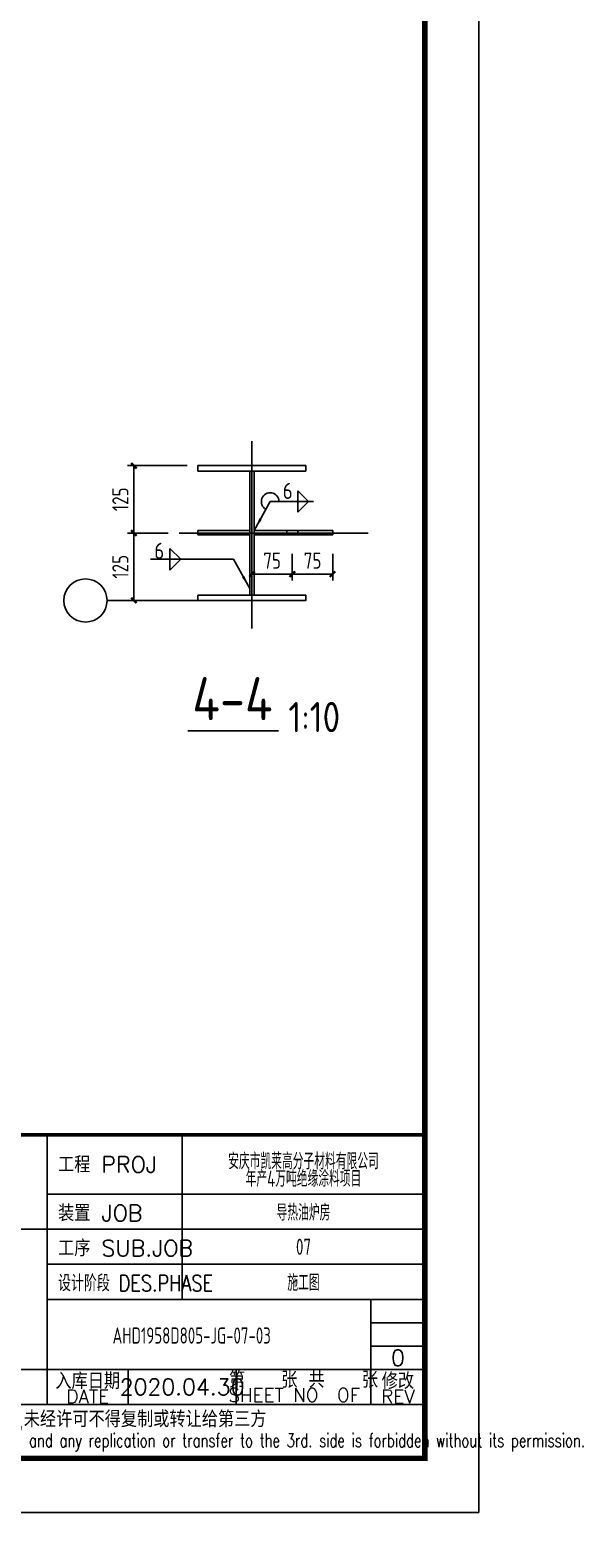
# Model space of a CAD drawing. Header units: millimetres. Extents: x 865974 to 875117, y 40174 to 44891.
# Drawn here: x 868625.2 to 868727.9, y 40173.6 to 40448.5 of the extents above; entities that cross this region are included whole.
import ezdxf
from ezdxf.enums import TextEntityAlignment as Align

# ---------------------------------------------------------------- set-up
doc = ezdxf.new("R2010")
doc.units = ezdxf.units.MM
doc.header["$LTSCALE"] = 1000
doc.header["$MEASUREMENT"] = 0
doc.linetypes.add('2', pattern=[11.4, 9, -0.9, 0.6, -0.9])
for name, color, linetype in [('AXIS', 3, 'Continuous'), ('COLUMN', 9, 'Continuous'), ('DIM', 7, 'Continuous'), ('PUB_TEXT', 7, 'Continuous'), ('尺寸标注', 7, 'Continuous'), ('文字', 7, 'Continuous'), ('焊缝标注', 3, 'Continuous'), ('轴线__点划线', 6, '2')]:
    doc.layers.add(name, color=color, linetype=linetype)
doc.styles.add('ECEC_TQ', font='txt_l.shx', dxfattribs={"bigfont": 'hztxt_l.shx'})
doc.styles.add('GBHZ', font='gbenor.shx', dxfattribs={"width": 0.9, "bigfont": 'gbcbig.shx'})
doc.styles.add('TSSD_REIN', font='tssdeng.shx', dxfattribs={"width": 0.7, "bigfont": 'tssdchn.shx'})
doc.dimstyles.new('Y100', dxfattribs={"dimscale": 0, "dimtxt": 3, "dimasz": 0.01, "dimexe": 1.2, "dimexo": 2, "dimgap": 1, "dimtad": 1, "dimdec": 0, "dimlfac": 100, "dimzin": 0, "dimdsep": 46, "dimtxsty": 'GBHZ', "dimblk": 'DX', "dimcen": 0.09, "dimdle": 1, "dimclrd": 7, "dimclre": 7, "dimclrt": 7, "dimadec": 0, "dimazin": 0, "dimtfac": 1, "dimtdec": 0, "dimtix": 1, "dimtmove": 2, "dimatfit": 3, "dimldrblk": 'DX', "dimfxl": 0, "dimtolj": 1, "dimtzin": 0, "dimarcsym": 0})

# ---------------------------------------------------------------- blocks, each defined once
blk = doc.blocks.new('DX')
at = {"color": 0, "linetype": 'ByBlock', "const_width": 40}
blk.add_lwpolyline([(-54, -51), (46, 49)], dxfattribs=at)
blk = doc.blocks.new('*D91')
at = {"layer": 'Defpoints', "color": 0, "linetype": 'ByBlock', "transparency": 16777216}
for p in [(868673.94, 40353.33), (868681.44, 40353.33), (868681.44, 40347.57)]:
    blk.add_point(p, dxfattribs=at)
at = {"layer": 'DIM', "color": 7, "linetype": 'ByBlock', "lineweight": -2, "transparency": 16777216}
for p, q in [((868673.94, 40351.33), (868673.94, 40346.37)), ((868681.44, 40351.33), (868681.44, 40346.37)), ((868673.95, 40347.57), (868681.43, 40347.57))]:
    blk.add_line(p, q, dxfattribs=at)
at = {"layer": 'DIM', "color": 7, "linetype": 'ByBlock', "lineweight": -2, "transparency": 16777216, "xscale": 0.01, "yscale": 0.01, "zscale": 0.01, "rotation": 180}
blk.add_blockref('DX', (868673.94, 40347.57), dxfattribs=at)
at = {"layer": 'DIM', "color": 7, "linetype": 'ByBlock', "lineweight": -2, "transparency": 16777216, "xscale": 0.01, "yscale": 0.01, "zscale": 0.01}
blk.add_blockref('DX', (868681.44, 40347.57), dxfattribs=at)
at = {"layer": 'DIM', "color": 7, "linetype": 'ByBlock', "transparency": 16777216, "insert": (868677.69, 40350.07), "char_height": 3, "attachment_point": 5, "style": 'GBHZ'}
blk.add_mtext('\\A1;75', dxfattribs=at)
blk = doc.blocks.new('*D92')
at = {"layer": 'Defpoints', "color": 0, "linetype": 'ByBlock', "transparency": 16777216}
for p in [(868666.44, 40353.33), (868673.94, 40353.33), (868666.44, 40347.57)]:
    blk.add_point(p, dxfattribs=at)
at = {"layer": 'DIM', "color": 7, "linetype": 'ByBlock', "lineweight": -2, "transparency": 16777216}
for p, q in [((868666.44, 40351.33), (868666.44, 40346.37)), ((868673.94, 40351.33), (868673.94, 40346.37)), ((868673.93, 40347.57), (868666.45, 40347.57))]:
    blk.add_line(p, q, dxfattribs=at)
at = {"layer": 'DIM', "color": 7, "linetype": 'ByBlock', "lineweight": -2, "transparency": 16777216, "xscale": 0.01, "yscale": 0.01, "zscale": 0.01, "rotation": 180}
blk.add_blockref('DX', (868666.44, 40347.57), dxfattribs=at)
at = {"layer": 'DIM', "color": 7, "linetype": 'ByBlock', "lineweight": -2, "transparency": 16777216, "xscale": 0.01, "yscale": 0.01, "zscale": 0.01}
blk.add_blockref('DX', (868673.94, 40347.57), dxfattribs=at)
at = {"layer": 'DIM', "color": 7, "linetype": 'ByBlock', "transparency": 16777216, "insert": (868670.19, 40350.07), "char_height": 3, "attachment_point": 5, "style": 'GBHZ'}
blk.add_mtext('\\A1;75', dxfattribs=at)
blk = doc.blocks.new('_ARROW')
blk.add_solid([(0, 0), (-1, 0.1), (-1, -0.1)])
blk = doc.blocks.new('*D106')
at = {"layer": 'Defpoints', "color": 0, "linetype": 'ByBlock', "transparency": 16777216}
for p in [(868652.95, 40355.2), (868644.56, 40342.68), (868656.44, 40342.68)]:
    blk.add_point(p, dxfattribs=at)
at = {"layer": 'DIM', "color": 7, "linetype": 'ByBlock', "lineweight": -2, "transparency": 16777216}
for p, q in [((868650.95, 40355.2), (868643.36, 40355.2)), ((868644.56, 40355.19), (868644.56, 40342.69)), ((868654.44, 40342.68), (868643.36, 40342.68))]:
    blk.add_line(p, q, dxfattribs=at)
at = {"layer": 'DIM', "color": 7, "linetype": 'ByBlock', "lineweight": -2, "transparency": 16777216, "xscale": 0.01, "yscale": 0.01, "zscale": 0.01}
for p, rotation in [((868644.56, 40355.2), 90), ((868644.56, 40342.68), 270)]:
    blk.add_blockref('DX', p, dxfattribs=dict(at, rotation=rotation))
at = {"layer": 'DIM', "color": 7, "linetype": 'ByBlock', "transparency": 16777216, "insert": (868642.06, 40348.94), "char_height": 3, "attachment_point": 5, "rotation": 90, "style": 'GBHZ'}
blk.add_mtext('\\A1;125', dxfattribs=at)
blk = doc.blocks.new('*D133')
at = {"layer": 'Defpoints', "color": 0, "linetype": 'ByBlock', "transparency": 16777216}
for p in [(868644.56, 40367.72), (868656.44, 40367.72), (868652.95, 40355.2)]:
    blk.add_point(p, dxfattribs=at)
at = {"layer": 'DIM', "color": 7, "linetype": 'ByBlock', "lineweight": -2, "transparency": 16777216}
for p, q in [((868654.44, 40367.72), (868643.36, 40367.72)), ((868644.56, 40355.21), (868644.56, 40367.71)), ((868650.95, 40355.2), (868643.36, 40355.2))]:
    blk.add_line(p, q, dxfattribs=at)
at = {"layer": 'DIM', "color": 7, "linetype": 'ByBlock', "lineweight": -2, "transparency": 16777216, "xscale": 0.01, "yscale": 0.01, "zscale": 0.01}
for p, rotation in [((868644.56, 40367.72), 90), ((868644.56, 40355.2), 270)]:
    blk.add_blockref('DX', p, dxfattribs=dict(at, rotation=rotation))
at = {"layer": 'DIM', "color": 7, "linetype": 'ByBlock', "transparency": 16777216, "insert": (868642.06, 40361.46), "char_height": 3, "attachment_point": 5, "rotation": 90, "style": 'GBHZ'}
blk.add_mtext('\\A1;125', dxfattribs=at)

msp = doc.modelspace()

# ---------------------------------------------------------------- linework, layer by layer
at = {"color": 0}
msp.add_line((868708.51, 40767.578), (868708.51, 40173.578), dxfattribs=at)
for p, q in [((868628.51, 40193.578), (868628.51, 40243.578)), ((868653.51, 40213.078), (868653.51, 40243.578)), ((868698.51, 40183.578), (868698.51, 40243.578)), ((868628.51, 40232.578), (868698.51, 40232.578)), ((868518.51, 40226.078), (868628.51, 40226.078)), ((868628.51, 40226.078), (868698.51, 40226.078)), ((868628.51, 40219.578), (868698.51, 40219.578)), ((868628.51, 40213.078), (868698.51, 40213.078)), ((868688.51, 40193.578), (868688.51, 40213.078)), ((868688.51, 40208.745), (868698.51, 40208.745)), ((868688.51, 40204.411), (868698.51, 40204.411)), ((868573.51, 40200.078), (868698.51, 40200.078)), ((868643.51, 40193.578), (868643.51, 40200.078)), ((868663.51, 40193.578), (868663.51, 40200.078)), ((868518.51, 40193.578), (868698.51, 40193.578)), ((868518.51, 40183.578), (868698.51, 40183.578)), ((868708.51, 40173.578), (867867.51, 40173.578))]:
    msp.add_line(p, q)
at = {"color": 0, "const_width": 1}
msp.add_lwpolyline([(868698.51, 40183.578), (867892.51, 40183.578), (867892.51, 40757.578), (868698.51, 40757.578)], close=True, dxfattribs=at)
at = {"const_width": 0.7}
msp.add_lwpolyline([(868698.51, 40243.578), (868518.51, 40243.578)], dxfattribs=at)
at = {"layer": 'COLUMN', "color": 2}
for p, q in [((868666.043, 40366.69), (868666.043, 40343.681)), ((868666.843, 40366.69), (868666.843, 40343.681)), ((868666.043, 40355.635), (868656.443, 40355.635)), ((868656.443, 40354.835), (868656.443, 40355.635)), ((868666.043, 40354.835), (868656.443, 40354.835)), ((868666.843, 40355.635), (868681.443, 40355.635)), ((868666.843, 40354.835), (868681.443, 40354.835)), ((868672.943, 40355.635), (868672.943, 40354.835)), ((868674.943, 40355.635), (868674.943, 40354.835)), ((868681.443, 40354.835), (868681.443, 40355.635))]:
    msp.add_line(p, q, dxfattribs=at)
for points in [[(868656.443, 40367.69), (868676.443, 40367.69), (868676.443, 40366.69), (868656.443, 40366.69)], [(868656.443, 40343.681), (868676.443, 40343.681), (868676.443, 40342.681), (868656.443, 40342.681)]]:
    msp.add_lwpolyline(points, close=True, dxfattribs=at)
at = {"layer": 'DIM', "color": 0}
msp.add_circle((868635.59, 40342.681), 4, dxfattribs=at)
at = {"layer": '尺寸标注'}
msp.add_arc((868669.843, 40361.035), 1.638, 0, 240.9454, dxfattribs=at)
at = {"layer": '文字', "color": 6, "const_width": 0.32}
msp.add_lwpolyline([(868654.526, 40318.521), (868671.424, 40318.521)], dxfattribs=at)
at = {"layer": '焊缝标注'}
for p, q in [((868674.934, 40363.035), (868674.934, 40361.035)), ((868674.934, 40363.035), (868676.934, 40361.035)), ((868666.843, 40355.635), (868669.843, 40361.035)), ((868669.843, 40361.035), (868677.865, 40361.035)), ((868674.934, 40359.035), (868674.934, 40361.035)), ((868674.934, 40359.035), (868676.934, 40361.035)), ((868651.246, 40352.32), (868651.246, 40350.32)), ((868651.246, 40352.32), (868653.246, 40350.32)), ((868663.043, 40350.32), (868647.634, 40350.32)), ((868651.246, 40348.32), (868651.246, 40350.32)), ((868651.246, 40348.32), (868653.246, 40350.32)), ((868666.043, 40344.92), (868663.043, 40350.32))]:
    msp.add_line(p, q, dxfattribs=at)
at = {"layer": '轴线__点划线'}
for p, q in [((868666.443, 40372.255), (868666.443, 40337.476)), ((868688.023, 40355.2), (868652.947, 40355.2)), ((868676.443, 40342.681), (868639.59, 40342.681))]:
    msp.add_line(p, q, dxfattribs=at)

# ---------------------------------------------------------------- block references
at = {"layer": '焊缝标注'}
for p, xscale, yscale, zscale, rotation in [((868666.843, 40355.635), -2.499999999793584, 2.5, 2.5, 60.94539590662404), ((868666.043, 40344.92), 2.499999999793584, 2.499999999793584, 2.499999999793584, 299.054604093376)]:
    msp.add_blockref('_ARROW', p, dxfattribs=dict(at, xscale=xscale, yscale=yscale, zscale=zscale, rotation=rotation))

# ---------------------------------------------------------------- texts
at = {"style": 'ECEC_TQ'}
for s, p in [('工程 PROJ', (868630.51, 40236.578)), ('装置 JOB', (868630.51, 40227.578)), ('工序 SUB.JOB', (868630.51, 40221.078))]:
    msp.add_text(s, height=3, dxfattribs=at).set_placement(p)
at = {"style": 'ECEC_TQ', "width": 0.8}
msp.add_text('设计阶段 DES.PHASE', height=3, dxfattribs=at).set_placement((868630.51, 40214.578))
at = {"style": 'ECEC_TQ'}
for s, height, p in [('入库日期', 3, (868636.01, 40198.078)), ('第   张 共   张', 3, (868676.01, 40198.328)), ('修改', 3, (868693.51, 40198.078)), ('DATE', 2.5, (868636.01, 40195.078)), ('SHEET NO  OF  ', 2.5, (868676.01, 40195.328)), ('REV', 2.5, (868693.51, 40195.078)), ('本文件专有权属安徽华东化工医药工程有限责任公司所有,未经许可不得复制或转让给第三方', 3, (868608.51, 40190.578))]:
    msp.add_text(s, height=height, dxfattribs=at).set_placement(p, align=Align.MIDDLE)
at = {"style": 'ECEC_TQ', "width": 0.72}
msp.add_text('The proprietary right of this document belongs to Anhui Huadong Chemical And Medical Engineering  Co.,Ltd.  and any replication or transfer to the 3rd. side is forbidden without its permission. ', height=2.5, dxfattribs=at).set_placement((868608.51, 40186.578), align=Align.MIDDLE)
at = {"style": 'ECEC_TQ'}
for tag, text, p in [('0', '0', (868693.51, 40202.245)), ('2020.04.30', ' ', (868653.51, 40196.828))]:
    msp.add_attdef(tag, text=text, height=3, dxfattribs=at).set_placement(p, align=Align.MIDDLE)
at = {"layer": 'AXIS', "style": 'TSSD_REIN', "width": 0.7}
for s, p in [('安庆市凯莱高分子材料有限公司', (868676.01, 40238.854)), ('年产4万吨绝缘涂料项目', (868676.01, 40235.623)), ('导热油炉房', (868676.01, 40229.328)), ('07', (868676.01, 40222.828)), ('施工图', (868676.01, 40216.328)), ('AHD1958D805-JG-07-03', (868655.287, 40206.371))]:
    msp.add_text(s, height=3, dxfattribs=at).set_placement(p, align=Align.MIDDLE)
at = {"layer": 'PUB_TEXT', "style": 'GBHZ'}
for p in [(868672.165, 40361.505), (868648.34, 40350.39)]:
    msp.add_text('6', height=3, dxfattribs=at).set_placement(p)
at = {"layer": '文字', "color": 6, "style": 'GBHZ'}
for s, height, p in [('4-4', 8, (868655.389, 40320.472)), ('1:10', 5.6, (868673.217, 40318.265))]:
    msp.add_text(s, height=height, dxfattribs=at).set_placement(p)

# ---------------------------------------------------------------- dimensions: what is measured, and where the dimension line sits
at = {"layer": 'DIM', "color": 6, "linetype": 'ByBlock'}
for base, p2, angle, picture, middle in [((868644.56, 40367.718), (868656.443, 40367.718), 270, '*D133', (868642.06, 40361.459)), ((868644.56, 40342.681), (868656.443, 40342.681), 90, '*D106', (868642.06, 40348.941))]:
    dim = msp.add_linear_dim(base=base, p1=(868652.947, 40355.2), p2=p2, angle=angle, dimstyle='Y100', override={"dimscale": 1, "dimlfac": 10, "dimtxsty": 'GBHZ'}, dxfattribs=at)
    dim.commit()
    dim.dimension.update_dxf_attribs({"geometry": picture, "text_midpoint": middle})
for base, p2, picture, middle in [((868666.443, 40347.575), (868666.443, 40353.335), '*D92', (868670.193, 40350.075)), ((868681.443, 40347.575), (868681.443, 40353.335), '*D91', (868677.693, 40350.075))]:
    dim = msp.add_linear_dim(base=base, p1=(868673.943, 40353.335), p2=p2, dimstyle='Y100', override={"dimscale": 1, "dimlfac": 10, "dimtxsty": 'GBHZ'}, dxfattribs=at)
    dim.commit()
    dim.dimension.update_dxf_attribs({"geometry": picture, "text_midpoint": middle})

doc.saveas('drawing.dxf')
